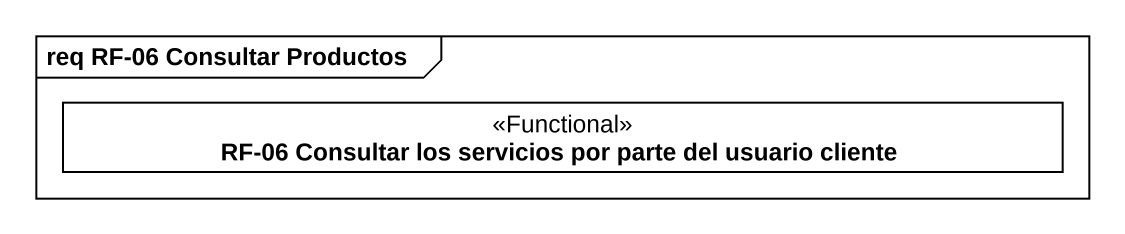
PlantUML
@startuml
mainframe req RF-06 Consultar Productos
hide circle
hide empty members
class "RF-06 Consultar los servicios por parte del usuario cliente" as RF_06_Consultar_los <<Functional>>
@enduml
